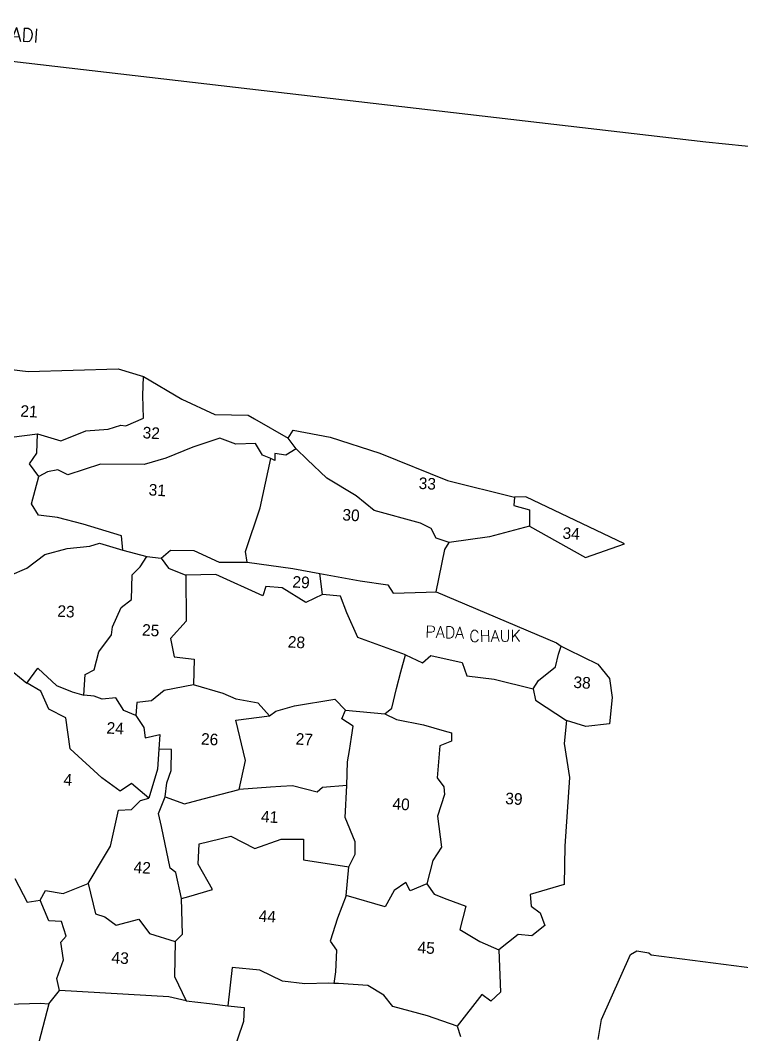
# Model space of a CAD drawing. Header units: metres. Extents: x 268242 to 270106, y 2134353 to 2135981.
# Drawn here: x 268905 to 269474, y 2134906 to 2135706 of the extents above; entities that cross this region are included whole.
import ezdxf

# ---------------------------------------------------------------- set-up
doc = ezdxf.new("R2010")
doc.units = ezdxf.units.M
for name, color, linetype in [('POLY_PARCEL', 6, 'Continuous'), ('TEXT_MAPIN', 7, 'Continuous'), ('TEXT_MAPOUT', 7, 'Continuous'), ('TEXT_PARCEL', 7, 'Continuous'), ('V_BOUND_LINE', 7, 'Continuous')]:
    doc.layers.add(name, color=color, linetype=linetype)
doc.styles.get("Standard").update_dxf_attribs({"font": 'simplex.shx'})
doc.styles.add('TEXT_MAP', font='')
doc.styles.get('TEXT_MAP').set_extended_font_data('Kruti Dev 050')

msp = doc.modelspace()

# ---------------------------------------------------------------- linework, layer by layer
at = {"layer": 'POLY_PARCEL'}
for p, q in [((268859.83, 2135435.71), (268911.3, 2135429.29)), ((268911.3, 2135429.29), (268982.15, 2135431.59)), ((268982.15, 2135431.59), (269002.26, 2135425.44)), ((269001.65, 2135410.49), (269002.26, 2135425.44)), ((269002.26, 2135425.44), (269032.31, 2135407.69)), ((269002.31, 2135392.65), (269001.65, 2135410.49)), ((269032.31, 2135407.69), (269058.52, 2135395.46)), ((268988.35, 2135386.53), (269002.31, 2135392.65)), ((269058.52, 2135395.46), (269084.79, 2135394.97)), ((269084.79, 2135394.97), (269089.73, 2135392.12)), ((269089.73, 2135392.12), (269116.14, 2135376.91)), ((268956.84, 2135382.53), (268974.5, 2135384.06)), ((268974.5, 2135384.06), (268984.41, 2135387.04)), ((268984.41, 2135387.04), (268988.35, 2135386.53)), ((268898.11, 2135377.57), (268918.71, 2135380.21)), ((268918.12, 2135365), (268918.71, 2135380.21)), ((268918.71, 2135380.21), (268936.96, 2135374.76)), ((268936.96, 2135374.76), (268947.17, 2135378.75)), ((268947.17, 2135378.75), (268956.84, 2135382.53)), ((269062.39, 2135376.72), (269041.08, 2135369.76)), ((269075.11, 2135372.13), (269062.39, 2135376.72)), ((269116.14, 2135376.91), (269120.16, 2135383.03)), ((269122.57, 2135368.45), (269116.14, 2135376.91)), ((269120.16, 2135383.03), (269149.21, 2135377.63)), ((269149.21, 2135377.63), (269188.49, 2135365.14)), ((269041.08, 2135369.76), (269019.76, 2135361.08)), ((269090.41, 2135372.67), (269075.11, 2135372.13)), ((269096.13, 2135363.57), (269090.41, 2135372.67)), ((269122.57, 2135368.45), (269114.51, 2135363.35)), ((269131.32, 2135360.05), (269122.57, 2135368.45)), ((268912.38, 2135356.64), (268918.12, 2135365)), ((269019.76, 2135361.08), (269002.62, 2135356.09)), ((269094.12, 2135321.82), (269102.66, 2135360.7)), ((269102.66, 2135360.7), (269096.13, 2135363.57)), ((269105.84, 2135359.3), (269102.66, 2135360.7)), ((269114.51, 2135363.35), (269105.65, 2135364.71)), ((269105.65, 2135364.71), (269105.84, 2135359.3)), ((269146.61, 2135345.41), (269131.32, 2135360.05)), ((269188.49, 2135365.14), (269241.82, 2135343.51)), ((268919.62, 2135346.73), (268912.38, 2135356.64)), ((268934.64, 2135351.81), (268926.47, 2135350.3)), ((268940.5, 2135348.99), (268934.64, 2135351.81)), ((268968.31, 2135356.24), (268942.64, 2135347.96)), ((269002.62, 2135356.09), (268968.31, 2135356.24)), ((268913.83, 2135325.18), (268919.62, 2135346.73)), ((268926.47, 2135350.3), (268919.62, 2135346.73)), ((268942.64, 2135347.96), (268940.5, 2135348.99)), ((269169.76, 2135331.42), (269146.61, 2135345.41)), ((269241.82, 2135343.51), (269294.52, 2135330.35)), ((269184.11, 2135319.69), (269169.76, 2135331.42)), ((269294.52, 2135330.35), (269294.15, 2135323.87)), ((269303.47, 2135330.58), (269294.52, 2135330.35)), ((269381.21, 2135293.46), (269303.47, 2135330.58)), ((268919.53, 2135316.08), (268913.83, 2135325.18)), ((269082.54, 2135287.51), (269094.12, 2135321.82)), ((269220.51, 2135309.9), (269184.11, 2135319.69)), ((269294.15, 2135323.87), (269306.38, 2135320.3)), ((269306.38, 2135320.3), (269306.47, 2135307.56)), ((268934.31, 2135314.28), (268919.53, 2135316.08)), ((268954.58, 2135309.08), (268934.31, 2135314.28)), ((268984.77, 2135299.77), (268954.58, 2135309.08)), ((269229.07, 2135305.63), (269220.51, 2135309.9)), ((269232.86, 2135298.04), (269229.07, 2135305.63)), ((269306.47, 2135307.56), (269274.94, 2135298.97)), ((269306.47, 2135307.56), (269350.62, 2135282.83)), ((268985.81, 2135288.51), (268984.77, 2135299.77)), ((269243.12, 2135294.58), (269232.86, 2135298.04)), ((269274.94, 2135298.97), (269243.12, 2135294.58)), ((268924.47, 2135285.21), (268942, 2135289.86)), ((268942, 2135289.86), (268959.95, 2135291.62)), ((268959.95, 2135291.62), (268967.42, 2135294.17)), ((268967.42, 2135294.17), (268985.81, 2135288.51)), ((268985.81, 2135288.51), (269004.79, 2135283.64)), ((269016.17, 2135282.31), (269023.38, 2135288.51)), ((269023.38, 2135288.51), (269041.81, 2135288.38)), ((269041.81, 2135288.38), (269061.83, 2135278.95)), ((269232.94, 2135255.8), (269239.83, 2135288.94)), ((269239.83, 2135288.94), (269243.12, 2135294.58)), ((269350.62, 2135282.83), (269381.21, 2135293.46)), ((268910.14, 2135274.47), (268924.47, 2135285.21)), ((268999.57, 2135275.29), (269004.79, 2135283.64)), ((269004.79, 2135283.64), (269016.17, 2135282.31)), ((269016.17, 2135282.31), (269021.83, 2135274.32)), ((269083.83, 2135279.09), (269082.54, 2135287.51)), ((268896.8, 2135268.63), (268910.14, 2135274.47)), ((268993.38, 2135269.2), (268999.57, 2135275.29)), ((269021.83, 2135274.32), (269035.69, 2135268.75)), ((269061.83, 2135278.95), (269074.85, 2135279.04)), ((269074.85, 2135279.04), (269083.83, 2135279.09)), ((269083.83, 2135279.09), (269119.94, 2135274)), ((269119.94, 2135274), (269141.17, 2135270.09)), ((268992.85, 2135249.58), (268993.38, 2135269.2)), ((269059.16, 2135269.24), (269035.69, 2135268.75)), ((269035.69, 2135268.75), (269035.74, 2135232.52)), ((269096.34, 2135252.57), (269059.16, 2135269.24)), ((269143.38, 2135253.61), (269141.17, 2135270.09)), ((269141.17, 2135270.09), (269172.91, 2135264.24)), ((269172.91, 2135264.24), (269194.73, 2135261.32)), ((269098.58, 2135259.9), (269096.34, 2135252.57)), ((269111.41, 2135258.84), (269098.58, 2135259.9)), ((269130.1, 2135247.32), (269111.41, 2135258.84)), ((269194.73, 2135261.32), (269199.07, 2135254.7)), ((269224.97, 2135255.54), (269232.94, 2135255.8)), ((269232.94, 2135255.8), (269327.75, 2135215.54)), ((268984.5, 2135243.31), (268992.85, 2135249.58)), ((269143.38, 2135253.61), (269130.1, 2135247.32)), ((269157.43, 2135252.18), (269143.38, 2135253.61)), ((269162.5, 2135238.99), (269157.43, 2135252.18)), ((269199.07, 2135254.7), (269224.97, 2135255.54)), ((268977.77, 2135228.05), (268984.5, 2135243.31)), ((269035.74, 2135232.52), (269023.57, 2135218.8)), ((269171.22, 2135219.76), (269162.5, 2135238.99)), ((268977.09, 2135221.64), (268977.77, 2135228.05)), ((268967.08, 2135208.31), (268977.09, 2135221.64)), ((269023.57, 2135218.8), (269026.43, 2135204.51)), ((269208.73, 2135206.06), (269171.22, 2135219.76)), ((268963.21, 2135194.2), (268967.08, 2135208.31)), ((269327.75, 2135215.54), (269331.53, 2135212.78)), ((269329.21, 2135206.6), (269331.53, 2135212.78)), ((269331.53, 2135212.78), (269336.57, 2135210.29)), ((269336.57, 2135210.29), (269360.33, 2135198.54)), ((269026.43, 2135204.51), (269042.08, 2135202.67)), ((269042.08, 2135202.67), (269041.74, 2135182.44)), ((269205.16, 2135192.64), (269208.73, 2135206.06)), ((269208.73, 2135206.06), (269222.24, 2135199.64)), ((269222.24, 2135199.64), (269228.72, 2135205.41)), ((269228.72, 2135205.41), (269253.3, 2135199.99)), ((269253.3, 2135199.99), (269256.98, 2135189.34)), ((269326.86, 2135196.64), (269329.21, 2135206.6)), ((268894.21, 2135196.67), (268910.36, 2135183.76)), ((268910.37, 2135183.76), (268919.04, 2135195.53)), ((268919.04, 2135195.53), (268919.23, 2135195.34)), ((268919.23, 2135195.34), (268919.23, 2135195.34)), ((268919.23, 2135195.34), (268933.55, 2135181.71)), ((268956.24, 2135190.61), (268963.21, 2135194.2)), ((269201.66, 2135179.46), (269205.16, 2135192.64)), ((269313.62, 2135185.74), (269326.86, 2135196.64)), ((269360.33, 2135198.54), (269369.61, 2135187.37)), ((268910.6, 2135183.61), (268910.36, 2135183.76)), ((268910.36, 2135183.76), (268910.37, 2135183.76)), ((268921.28, 2135177.26), (268910.6, 2135183.61)), ((268955.28, 2135174.09), (268956.24, 2135190.61)), ((269256.98, 2135189.34), (269278.66, 2135186.85)), ((269278.66, 2135186.85), (269309.25, 2135179.24)), ((269309.25, 2135179.24), (269313.62, 2135185.74)), ((269369.61, 2135187.37), (269371.58, 2135172.38)), ((268927.69, 2135163.11), (268921.28, 2135177.26)), ((268933.55, 2135181.71), (268945.91, 2135176.78)), ((268945.91, 2135176.78), (268955.28, 2135174.09)), ((269018.57, 2135177.81), (269008.43, 2135169.63)), ((269041.74, 2135182.44), (269018.57, 2135177.81)), ((269064.98, 2135175.42), (269041.74, 2135182.44)), ((269197.99, 2135164.01), (269201.66, 2135179.46)), ((269309.25, 2135179.24), (269311.19, 2135170.22)), ((268963.31, 2135173.33), (268955.28, 2135174.09)), ((268969.64, 2135171.12), (268963.31, 2135173.33)), ((268980.45, 2135172.02), (268969.64, 2135171.12)), ((268986.63, 2135162.15), (268980.45, 2135172.02)), ((268996.99, 2135168.45), (268996.08, 2135158.07)), ((269008.43, 2135169.63), (268996.99, 2135168.45)), ((269075.18, 2135171.14), (269064.98, 2135175.42)), ((269092.51, 2135167.98), (269075.18, 2135171.14)), ((269101.47, 2135157.84), (269092.51, 2135167.98)), ((269121.27, 2135165.7), (269152.92, 2135170.93)), ((269152.92, 2135170.93), (269161.34, 2135162.46)), ((269311.19, 2135170.22), (269335.66, 2135154.27)), ((269371.58, 2135172.38), (269369.42, 2135151.48)), ((268940.97, 2135156.39), (268927.69, 2135163.11)), ((268996.08, 2135158.07), (268986.63, 2135162.15)), ((269101.47, 2135157.84), (269106.59, 2135161.64)), ((269106.59, 2135161.64), (269121.27, 2135165.7)), ((269158.53, 2135155.41), (269161.34, 2135162.46)), ((269161.34, 2135162.46), (269192.5, 2135159.42)), ((269192.5, 2135159.42), (269197.99, 2135164.01)), ((268944.47, 2135131.9), (268940.97, 2135156.39)), ((268996.08, 2135158.07), (269002.44, 2135148.64)), ((269074.98, 2135154.42), (269101.47, 2135157.84)), ((269082.66, 2135122.66), (269074.98, 2135154.42)), ((269167.35, 2135149.88), (269158.53, 2135155.41)), ((269192.5, 2135159.42), (269201.52, 2135155.1)), ((269201.52, 2135155.1), (269222.79, 2135150.79)), ((269335.66, 2135154.27), (269333.67, 2135136.2)), ((269350.74, 2135149.38), (269335.66, 2135154.27)), ((269002.44, 2135148.64), (269003.51, 2135140.6)), ((269166.05, 2135140.96), (269167.35, 2135149.88)), ((269222.79, 2135150.79), (269239.22, 2135146.18)), ((269239.22, 2135146.18), (269244.86, 2135144.6)), ((269244.86, 2135144.6), (269245.08, 2135137.83)), ((269369.42, 2135151.48), (269350.74, 2135149.38)), ((269003.51, 2135140.6), (269015.04, 2135143.31)), ((269015.04, 2135143.31), (269014.21, 2135131.69)), ((269164.54, 2135130.55), (269166.05, 2135140.96)), ((269245.08, 2135137.83), (269235.81, 2135134.23)), ((269333.67, 2135136.2), (269338.01, 2135109.26)), ((268969.26, 2135108.97), (268944.47, 2135131.9)), ((269014.21, 2135131.69), (269013.14, 2135115.78)), ((269024.16, 2135131.27), (269014.21, 2135131.69)), ((269024.12, 2135114.7), (269024.16, 2135131.27)), ((269162.96, 2135121.63), (269164.54, 2135130.55)), ((269235.81, 2135134.23), (269233.68, 2135108.92)), ((269077.65, 2135099.92), (269082.66, 2135122.66)), ((269162.4, 2135103.07), (269162.96, 2135121.63)), ((269013.14, 2135115.78), (269006.44, 2135092.99)), ((269020.49, 2135105.08), (269024.12, 2135114.7)), ((268983.71, 2135098.61), (268969.26, 2135108.97)), ((268992.66, 2135104.54), (268983.71, 2135098.61)), ((269006.44, 2135092.99), (268992.66, 2135104.54)), ((269019.24, 2135094.1), (269020.49, 2135105.08)), ((269233.68, 2135108.92), (269238.84, 2135101.81)), ((269338.01, 2135109.26), (269334.36, 2135055.25)), ((269049.34, 2135092.48), (269077.65, 2135099.92)), ((269102.37, 2135101.72), (269077.65, 2135099.92)), ((269110.59, 2135102.22), (269102.37, 2135101.72)), ((269119.57, 2135102.76), (269110.59, 2135102.22)), ((269138.97, 2135097.64), (269119.57, 2135102.76)), ((269143.18, 2135101.39), (269138.97, 2135097.64)), ((269162.4, 2135103.07), (269143.18, 2135101.39)), ((269161.16, 2135077.63), (269162.4, 2135103.07)), ((269239.42, 2135095.95), (269233.82, 2135078.77)), ((269238.84, 2135101.81), (269239.42, 2135095.95)), ((268992.68, 2135083.92), (268999.86, 2135091.18)), ((268999.86, 2135091.18), (269006.44, 2135092.99)), ((269014.17, 2135080.89), (269019.24, 2135094.1)), ((269019.24, 2135094.1), (269034.59, 2135088.61)), ((269034.59, 2135088.61), (269049.34, 2135092.48)), ((268976.25, 2135055.1), (268982.52, 2135083.59)), ((268982.52, 2135083.59), (268992.68, 2135083.92)), ((269016.36, 2135070.58), (269014.17, 2135080.89)), ((269168.96, 2135058.45), (269161.16, 2135077.63)), ((269233.82, 2135078.77), (269237.1, 2135054.43)), ((269023.34, 2135037.78), (269016.36, 2135070.58)), ((269045.43, 2135040.9), (269046.05, 2135056.96)), ((269046.05, 2135056.96), (269070.94, 2135063.02)), ((269070.94, 2135063.02), (269089.84, 2135053.33)), ((269089.84, 2135053.33), (269110.64, 2135060.72)), ((269110.64, 2135060.72), (269128.29, 2135060.6)), ((269128.29, 2135060.6), (269128.25, 2135044.32)), ((269168.93, 2135048.76), (269168.96, 2135058.45)), ((268969.96, 2135044.56), (268976.25, 2135055.1)), ((269164.13, 2135038.77), (269168.93, 2135048.76)), ((269237.1, 2135054.43), (269230.33, 2135043.77)), ((269334.36, 2135055.25), (269333.79, 2135024.85)), ((268958.71, 2135025.57), (268969.96, 2135044.56)), ((269056.72, 2135020.88), (269045.43, 2135040.9)), ((269128.25, 2135044.32), (269164.13, 2135038.77)), ((269230.33, 2135043.77), (269225.57, 2135025.32)), ((269027.6, 2135034.46), (269023.34, 2135037.78)), ((269032.1, 2135013.94), (269027.6, 2135034.46)), ((269161.9, 2135016.18), (269164.13, 2135038.77)), ((268900.69, 2135029.58), (268910.63, 2135011.07)), ((268938.9, 2135017.81), (268958.71, 2135025.57)), ((268958.71, 2135025.57), (268964.31, 2135001.84)), ((269209.05, 2135026.58), (269199.76, 2135020.06)), ((269212.36, 2135019.94), (269209.05, 2135026.58)), ((269225.57, 2135025.32), (269212.36, 2135019.94)), ((269225.57, 2135025.32), (269231.26, 2135017.31)), ((269333.79, 2135024.85), (269306.92, 2135017.06)), ((268920.77, 2135012.42), (268924.9, 2135020.16)), ((268924.9, 2135020.16), (268938.9, 2135017.81)), ((269037.89, 2135015.57), (269056.72, 2135020.88)), ((269161.9, 2135016.18), (269155.01, 2134998.44)), ((269192.57, 2135007.28), (269161.9, 2135016.18)), ((269199.76, 2135020.06), (269192.57, 2135007.28)), ((269231.26, 2135017.31), (269241.42, 2135013.34)), ((269306.92, 2135017.06), (269307.63, 2135007.85)), ((268910.63, 2135011.07), (268920.77, 2135012.42)), ((268927.52, 2134996.37), (268920.77, 2135012.42)), ((269032.1, 2135013.94), (269037.89, 2135015.57)), ((269032.92, 2134985.65), (269032.1, 2135013.94)), ((269241.42, 2135013.34), (269256.21, 2135007.88)), ((269256.21, 2135007.88), (269251.46, 2134989.43)), ((269307.63, 2135007.85), (269314.82, 2135002.44)), ((268964.31, 2135001.84), (268971.8, 2134999.48)), ((269314.82, 2135002.44), (269318.43, 2134992.64)), ((268937.63, 2134995.78), (268927.52, 2134996.37)), ((268941.26, 2134984.21), (268937.63, 2134995.78)), ((268971.8, 2134999.48), (268980.63, 2134992.83)), ((268980.63, 2134992.83), (268998.42, 2134997.63)), ((268998.42, 2134997.63), (269006.99, 2134986.38)), ((269155.01, 2134998.44), (269149.43, 2134980.22)), ((269318.43, 2134992.64), (269308.36, 2134984.48)), ((268936.99, 2134979.55), (268941.26, 2134984.21)), ((269006.99, 2134986.38), (269027.05, 2134979.85)), ((269027.05, 2134979.85), (269032.92, 2134985.65)), ((269251.46, 2134989.43), (269267.19, 2134979.92)), ((269297.58, 2134985.52), (269282.29, 2134973.49)), ((269308.36, 2134984.48), (269297.58, 2134985.52)), ((268939.25, 2134965.6), (268936.99, 2134979.55)), ((269027.05, 2134979.85), (269026.67, 2134952.24)), ((269149.43, 2134980.22), (269154.45, 2134973.14)), ((269267.19, 2134979.92), (269282.29, 2134973.49)), ((269154.45, 2134973.14), (269153.45, 2134955.98)), ((269282.29, 2134973.49), (269283.68, 2134940.08)), ((269363.32, 2134918.56), (269386.12, 2134969.69)), ((269386.12, 2134969.69), (269391.16, 2134972.71)), ((269391.16, 2134972.71), (269400.39, 2134971)), ((269400.39, 2134971), (269402.38, 2134969.47)), ((269402.38, 2134969.47), (269501.46, 2134956.59)), ((268933.8, 2134950.85), (268939.25, 2134965.6)), ((269026.67, 2134952.24), (269035.72, 2134933.29)), ((269072.06, 2134959.47), (269068.61, 2134929.2)), ((269093.78, 2134957.46), (269072.06, 2134959.47)), ((269111.9, 2134948.68), (269093.78, 2134957.46)), ((269153.45, 2134955.98), (269152.14, 2134946.92)), ((268936, 2134941.23), (268933.8, 2134950.85)), ((269129.48, 2134946.55), (269111.9, 2134948.68)), ((269111.9, 2134948.68), (269111.9, 2134948.68)), ((269148.06, 2134947.16), (269129.48, 2134946.55)), ((269152.14, 2134946.92), (269148.06, 2134947.16)), ((269155.86, 2134946.71), (269152.14, 2134946.92)), ((269179.03, 2134945.14), (269155.86, 2134946.71)), ((269191.59, 2134937.64), (269179.03, 2134945.14)), ((268927.59, 2134930.75), (268936, 2134941.23)), ((269022.06, 2134936.23), (268936, 2134941.23)), ((269035.72, 2134933.29), (269022.06, 2134936.23)), ((269198.61, 2134928.76), (269191.59, 2134937.64)), ((269268.77, 2134938.24), (269249.38, 2134913.12)), ((269275.96, 2134932.82), (269268.77, 2134938.24)), ((269283.68, 2134940.08), (269275.96, 2134932.82)), ((268894.94, 2134930.47), (268921.04, 2134931.23)), ((268927.59, 2134930.75), (268918.05, 2134894.54)), ((268921.04, 2134931.23), (268927.59, 2134930.75)), ((269035.72, 2134933.29), (269054.31, 2134930.98)), ((269054.31, 2134930.98), (269068.61, 2134929.2)), ((269068.61, 2134929.2), (269081.52, 2134927.88)), ((269081.52, 2134927.88), (269081.08, 2134917)), ((269226.04, 2134921.46), (269198.61, 2134928.76)), ((269249.38, 2134913.12), (269226.04, 2134921.46)), ((269081.08, 2134917), (269068.32, 2134879.32)), ((269249.38, 2134913.12), (269252.1, 2134905.09)), ((269360.46, 2134902.8), (269363.32, 2134918.56))]:
    msp.add_line(p, q, dxfattribs=at)
at = {"layer": 'V_BOUND_LINE'}
for p, q in [((268848.07, 2135679.84), (269445.54, 2135610.57)), ((269445.54, 2135610.57), (269761.66, 2135577.51))]:
    msp.add_line(p, q, dxfattribs=at)

# ---------------------------------------------------------------- texts
at = {"layer": 'TEXT_MAPIN'}
for s, rotation, p in [('PADA', 358.65337, (269224.32, 2135219.67)), ('CHAUK', 0.54522, (269259, 2135216.18))]:
    msp.add_text(s, height=9.145, rotation=rotation, dxfattribs=at).set_placement(p)
at = {"layer": 'TEXT_MAPOUT'}
msp.add_text('VASAI CHI KHADI', height=10.75, rotation=356.67864, dxfattribs=at).set_placement((268801.78, 2135695.65))
at = {"layer": 'TEXT_PARCEL', "style": 'TEXT_MAP'}
for s, height, p in [('21', 9.145, (268904.95, 2135393.84)), ('32', 9.145, (269001.31, 2135376.8)), ('33', 9.145, (269218.88, 2135336.9)), ('31', 9.145, (269006.07, 2135331.75)), ('30', 9.145, (269158.75, 2135312.03)), ('34', 9.145, (269332.27, 2135297.56)), ('29', 9.145, (269119.36, 2135259.13)), ('23', 9.145, (268934.1, 2135236.09)), ('25', 9.145, (269000.85, 2135221.23)), ('28', 9.145, (269115.72, 2135211.83)), ('38', 9.145, (269340.86, 2135179.96)), ('24', 9.145, (268972.89, 2135143.98)), ('26', 9.145, (269047.33, 2135135.28)), ('27', 9.145, (269121.93, 2135135.28)), ('4', 9.15, (268938.97, 2135103.11)), ('39', 9.145, (269287.14, 2135088.33)), ('40', 9.145, (269198.22, 2135084.11)), ('41', 9.145, (269094.6, 2135074.1)), ('42', 9.145, (268994.22, 2135034.07)), ('44', 9.145, (269092.8, 2134995.65)), ('45', 9.145, (269217.98, 2134970.85)), ('43', 9.145, (268976.8, 2134962.87))]:
    msp.add_text(s, height=height, rotation=356.67864, dxfattribs=at).set_placement(p)

doc.saveas('drawing.dxf')
